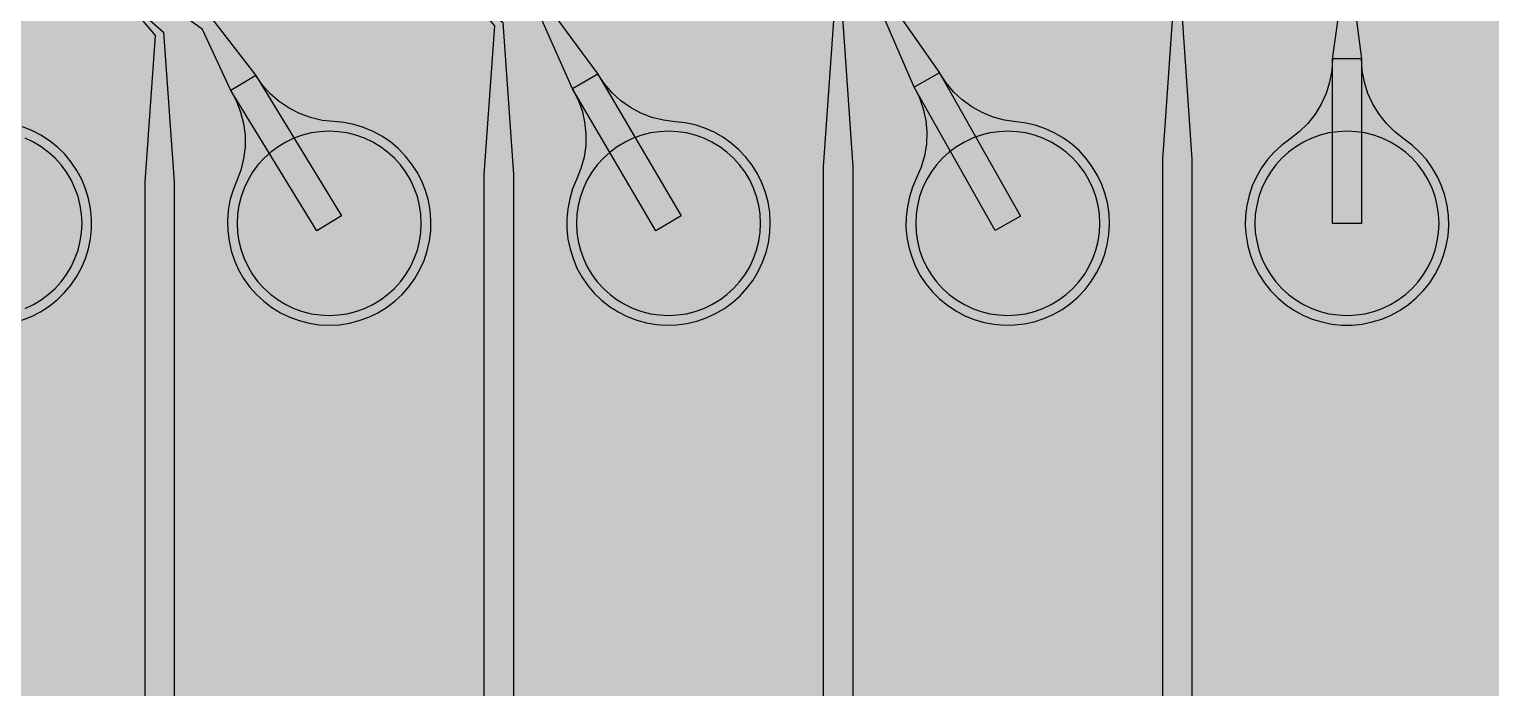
# Model space of a CAD drawing. Header units: metres. Extents: x -7220 to 10980, y -29667 to 1833.
# Drawn here: x -1167 to 341, y -24631 to -23952 of the extents above; entities that cross this region are included whole.
import ezdxf

# ---------------------------------------------------------------- set-up
doc = ezdxf.new("R2010")
doc.units = ezdxf.units.M
for name, color, linetype in [('Metal1', 4, 'CONTINUOUS'), ('Polyimide', 7, 'CONTINUOUS'), ('Polyimide_Negative', 5, 'CONTINUOUS')]:
    doc.layers.add(name, color=color, linetype=linetype)

msp = doc.modelspace()

# ---------------------------------------------------------------- hatches: boundary and pattern name
at = {"layer": 'Polyimide'}
msp.add_hatch(color=7, dxfattribs=at).paths.add_polyline_path([(4099.4, -13861.6), (4142.6, -14152.8), (4214.2, -14438.4), (4313.4, -14715.5), (4439.2, -14981.7), (4590.6, -15234.2), (4766, -15470.7), (4963.7, -15688.8), (5181.8, -15886.5), (5418.3, -16061.9), (5670.8, -16213.3), (5936.9, -16339.1), (6214.1, -16438.3), (6499.7, -16509.9), (6790.9, -16553.1), (7085, -16567.5), (9980.4, -16567.5), (10058.8, -16571.4), (10136.4, -16582.9), (10212.6, -16601.9), (10286.5, -16628.4), (10357.5, -16662), (10424.8, -16702.3), (10487.9, -16749.1), (10546.1, -16801.8), (10598.8, -16860), (10645.6, -16923), (10685.9, -16990.4), (10719.5, -17061.4), (10745.9, -17135.3), (10765, -17211.4), (10776.5, -17289.1), (10780.4, -17367.5), (10780.4, -21957.3), (10741.6, -22012.9), (10706, -22070.6), (10673.6, -22130.1), (10644.5, -22191.4), (10618.9, -22254.2), (10596.8, -22318.2), (10578.3, -22383.5), (10563.4, -22449.6), (10552.2, -22516.5), (10544.7, -22583.8), (10541, -22651.5), (10541, -22719.3), (10544.7, -22787), (10552.2, -22854.4), (10563.4, -22921.2), (10578.3, -22987.4), (10596.8, -23052.6), (10618.9, -23116.7), (10644.5, -23179.5), (10673.6, -23240.7), (10706, -23300.3), (10741.6, -23357.9), (10780.4, -23413.5), (10780.4, -28667.5), (10776.5, -28745.9), (10765, -28823.6), (10745.9, -28899.7), (10719.5, -28973.6), (10685.9, -29044.6), (10645.6, -29112), (10598.8, -29175), (10546.1, -29233.2), (10487.9, -29285.9), (10424.8, -29332.7), (10357.5, -29373), (10286.5, -29406.6), (10212.6, -29433.1), (10136.4, -29452.1), (10058.8, -29463.6), (9980.4, -29467.5), (-6219.6, -29467.5), (-6298, -29463.6), (-6375.7, -29452.1), (-6451.9, -29433.1), (-6525.8, -29406.6), (-6596.7, -29373), (-6664.1, -29332.7), (-6727.1, -29285.9), (-6785.3, -29233.2), (-6838, -29175), (-6884.8, -29112), (-6925.2, -29044.6), (-6958.7, -28973.6), (-6985.2, -28899.7), (-7004.3, -28823.6), (-7015.8, -28745.9), (-7019.6, -28667.5), (-7019.6, -23426.3), (-6979.4, -23370.1), (-6942.3, -23311.6), (-6908.7, -23251.2), (-6878.5, -23189), (-6851.8, -23125.1), (-6828.8, -23059.9), (-6809.5, -22993.4), (-6794, -22926), (-6782.4, -22857.8), (-6774.6, -22789.1), (-6770.7, -22720), (-6770.7, -22650.8), (-6774.6, -22581.8), (-6782.4, -22513), (-6794, -22444.8), (-6809.5, -22377.4), (-6828.8, -22311), (-6851.8, -22245.7), (-6878.5, -22181.9), (-6908.7, -22119.7), (-6942.3, -22059.2), (-6979.4, -22000.8), (-7019.6, -21944.5), (-7019.6, -17367.5), (-7015.8, -17289.1), (-7004.3, -17211.4), (-6985.2, -17135.3), (-6958.7, -17061.4), (-6925.2, -16990.4), (-6884.8, -16923), (-6838, -16860), (-6785.3, -16801.8), (-6727.1, -16749.1), (-6664.1, -16702.3), (-6596.7, -16662), (-6525.8, -16628.4), (-6451.9, -16601.9), (-6375.7, -16582.9), (-6298, -16571.4), (-6219.6, -16567.5), (-3314, -16567.5), (-3019.9, -16553.1), (-2728.7, -16509.9), (-2443.1, -16438.3), (-2165.9, -16339.1), (-1899.8, -16213.3), (-1647.3, -16061.9), (-1410.8, -15886.5), (-1192.7, -15688.8), (-995, -15470.7), (-819.6, -15234.2), (-668.2, -14981.7), (-542.4, -14715.5), (-443.2, -14438.4), (-371.6, -14152.8), (-328.4, -13861.6), (-314, -13567.5), (-314, -13373.5), (-317.5, -13328.1), (-327.7, -13283.8), (-344.6, -13241.5), (-367.6, -13202.3), (-396.4, -13167), (-430.1, -13136.5), (-468, -13111.4), (-509.3, -13092.3), (-509.3, -13092.3), (-578.2, -13061.3), (-642.2, -13021.2), (-700.3, -12973), (-751.3, -12917.3), (-794.4, -12855.3), (-828.7, -12788.1), (-853.7, -12716.8), (-868.9, -12642.8), (-874, -12567.5), (-868.9, -12492.2), (-853.7, -12418.2), (-828.7, -12346.9), (-794.4, -12279.7), (-751.3, -12217.7), (-700.3, -12162), (-642.2, -12113.8), (-578.2, -12073.7), (-509.3, -12042.7), (-509.3, -12042.7), (-468, -12023.6), (-430.1, -11998.5), (-396.4, -11968), (-367.6, -11932.7), (-344.6, -11893.5), (-327.7, -11851.2), (-317.5, -11806.9), (-314, -11761.5), (-314, -11074.3), (-317.5, -11028.9), (-327.7, -10984.6), (-344.6, -10942.4), (-367.6, -10903.1), (-396.4, -10867.8), (-430.1, -10837.3), (-468, -10812.2), (-509.3, -10793.2), (-509.3, -10793.2), (-578.2, -10762.1), (-642.2, -10722.1), (-700.3, -10673.8), (-751.3, -10618.1), (-794.4, -10556.1), (-828.7, -10488.9), (-853.7, -10417.6), (-868.9, -10343.7), (-874, -10268.3), (-868.9, -10193), (-853.7, -10119), (-828.7, -10047.8), (-794.4, -9980.5), (-751.3, -9918.5), (-700.3, -9862.9), (-642.2, -9814.6), (-578.2, -9774.6), (-509.3, -9743.5), (-509.3, -9743.5), (-468, -9724.5), (-430.1, -9699.4), (-396.4, -9668.8), (-367.6, -9633.5), (-344.6, -9594.3), (-327.7, -9552), (-317.5, -9507.7), (-314, -9462.4), (-314, -8775.1), (-317.5, -8729.8), (-327.7, -8685.5), (-344.6, -8643.2), (-367.6, -8604), (-396.4, -8568.7), (-430.1, -8538.1), (-468, -8513), (-509.3, -8494), (-509.3, -8494), (-578.2, -8462.9), (-642.2, -8422.9), (-700.3, -8374.6), (-751.3, -8319), (-794.4, -8257), (-828.7, -8189.7), (-853.7, -8118.5), (-868.9, -8044.5), (-874, -7969.2), (-868.9, -7893.8), (-853.7, -7819.9), (-828.7, -7748.6), (-794.4, -7681.4), (-751.3, -7619.4), (-700.3, -7563.7), (-642.2, -7515.4), (-578.2, -7475.4), (-509.3, -7444.3), (-509.3, -7444.3), (-468, -7425.3), (-430.1, -7400.2), (-396.4, -7369.7), (-367.6, -7334.4), (-344.6, -7295.1), (-327.7, -7252.9), (-317.5, -7208.6), (-314, -7163.2), (-314, -6476), (-317.5, -6430.6), (-327.7, -6386.3), (-344.6, -6344), (-367.6, -6304.8), (-396.4, -6269.5), (-430.1, -6239), (-468, -6213.9), (-509.3, -6194.8), (-509.3, -6194.8), (-578.2, -6163.8), (-642.2, -6123.7), (-700.3, -6075.5), (-751.3, -6019.8), (-794.4, -5957.8), (-828.7, -5890.6), (-853.7, -5819.3), (-868.9, -5745.3), (-874, -5670), (-868.9, -5594.7), (-853.7, -5520.7), (-828.7, -5449.4), (-794.4, -5382.2), (-751.3, -5320.2), (-700.3, -5264.5), (-642.2, -5216.3), (-578.2, -5176.2), (-509.3, -5145.2), (-509.3, -5145.2), (-468, -5126.1), (-430.1, -5101), (-396.4, -5070.5), (-367.6, -5035.2), (-344.6, -4996), (-327.7, -4953.7), (-317.5, -4909.4), (-314, -4864), (-314, 380), (-314, 1532.5), (-269, 1532.5), (-268.8, 1525.6), (-268.1, 1518.8), (-267, 1512), (-265.4, 1505.3), (-263.4, 1498.7), (-261, 1492.3), (-258.2, 1486.1), (-254.9, 1480), (-251.3, 1474.2), (-247.3, 1468.6), (-242.9, 1463.3), (-238.2, 1458.3), (-233.2, 1453.6), (-227.9, 1449.2), (-222.3, 1445.2), (-216.5, 1441.6), (-210.4, 1438.3), (-204.2, 1435.5), (-197.8, 1433.1), (-191.2, 1431.1), (-184.5, 1429.5), (-177.7, 1428.4), (-170.9, 1427.7), (-164, 1427.5), (-157.1, 1427.7), (-150.3, 1428.4), (-143.5, 1429.5), (-136.8, 1431.1), (-130.2, 1433.1), (-123.8, 1435.5), (-117.6, 1438.3), (-111.5, 1441.6), (-105.7, 1445.2), (-100.1, 1449.2), (-94.8, 1453.6), (-89.8, 1458.3), (-85.1, 1463.3), (-80.7, 1468.6), (-76.7, 1474.2), (-73.1, 1480), (-69.8, 1486.1), (-67, 1492.3), (-64.6, 1498.7), (-62.6, 1505.3), (-61, 1512), (-59.9, 1518.8), (-59.2, 1525.6), (-59, 1532.5), (1786, 1532.5), (3835, 1532.5), (3835.2, 1539), (3835.9, 1545.6), (3836.9, 1552), (3838.4, 1558.4), (3840.3, 1564.6), (3842.6, 1570.8), (3845.3, 1576.7), (3848.4, 1582.5), (3851.9, 1588.1), (3855.7, 1593.4), (3859.8, 1598.4), (3864.3, 1603.2), (3869.1, 1607.7), (3874.1, 1611.8), (3879.4, 1615.6), (3885, 1619.1), (3890.8, 1622.2), (3896.7, 1624.9), (3902.9, 1627.2), (3909.1, 1629.1), (3915.5, 1630.6), (3921.9, 1631.6), (3928.5, 1632.3), (3935, 1632.5), (3941.5, 1632.3), (3948.1, 1631.6), (3954.5, 1630.6), (3960.9, 1629.1), (3967.1, 1627.2), (3973.3, 1624.9), (3979.2, 1622.2), (3985, 1619.1), (3990.6, 1615.6), (3995.9, 1611.8), (4000.9, 1607.7), (4005.7, 1603.2), (4010.2, 1598.4), (4014.3, 1593.4), (4018.1, 1588.1), (4021.6, 1582.5), (4024.7, 1576.7), (4027.4, 1570.8), (4029.7, 1564.6), (4031.6, 1558.4), (4033.1, 1552), (4034.1, 1545.6), (4034.8, 1539), (4035, 1532.5), (4085, 1532.5), (4085, 380), (4085, 330), (4085, -4864), (4088.5, -4909.4), (4098.7, -4953.7), (4115.6, -4996), (4138.6, -5035.2), (4167.4, -5070.5), (4201.1, -5101), (4239, -5126.1), (4280.3, -5145.2), (4280.3, -5145.2), (4349.2, -5176.2), (4413.2, -5216.3), (4471.3, -5264.5), (4522.3, -5320.2), (4565.4, -5382.2), (4599.7, -5449.4), (4624.7, -5520.7), (4639.9, -5594.7), (4645, -5670), (4639.9, -5745.3), (4624.7, -5819.3), (4599.7, -5890.6), (4565.4, -5957.8), (4522.3, -6019.8), (4471.3, -6075.5), (4413.2, -6123.7), (4349.2, -6163.8), (4280.3, -6194.8), (4239, -6213.9), (4201.1, -6239), (4167.4, -6269.5), (4138.6, -6304.8), (4115.6, -6344), (4098.7, -6386.3), (4088.5, -6430.6), (4085, -6476), (4085, -13567.5), (4099.4, -13861.6)])

# ---------------------------------------------------------------- linework, layer by layer
at = {"layer": 'Metal1'}
for points in [[(1398.9, -18191.7), (1398.9, -25217.9), (1368.3, -25248.5), (-5857.5, -25248.5), (-5888.1, -25217.9), (-5888.1, -23921.6), (-5857.5, -23891), (163.3, -23891), (199.6, -23919.2), (207.9, -23982.8), (207.9, -24152.5), (177.9, -24152.5), (177.9, -23982.8), (186.1, -23924.8), (162.5, -23893), (-5856.7, -23893), (-5886.1, -23922.4), (-5886.1, -25217.1), (-5856.7, -25246.5), (1367.5, -25246.5), (1396.9, -25217.1), (1396.9, -18191.7)], [(1393.9, -18191.7), (1393.9, -25212.9), (1363.3, -25243.5), (-5852.5, -25243.5), (-5883.1, -25212.9), (-5883.1, -23926.6), (-5852.5, -23896), (-11.7, -23896), (21.8, -23925.4), (32.9, -24086.2), (32.9, -24892.5), (2.9, -24892.5), (2.9, -24086.2), (13.9, -23928.6), (-12.5, -23898), (-5851.7, -23898), (-5881.1, -23927.4), (-5881.1, -25212.1), (-5851.7, -25241.5), (1362.5, -25241.5), (1391.9, -25212.1), (1391.9, -18191.7)], [(1388.9, -18191.7), (1388.9, -25207.9), (1358.3, -25238.5), (-5847.5, -25238.5), (-5878.1, -25207.9), (-5878.1, -23931.6), (-5847.5, -23901), (-328.1, -23901), (-279, -23923.6), (-227.4, -23997.3), (-144.1, -24145.1), (-170.2, -24159.9), (-253.5, -24012), (-288.2, -23932.6), (-328.6, -23903), (-5846.7, -23903), (-5876.1, -23932.4), (-5876.1, -25207.1), (-5846.7, -25236.5), (1357.5, -25236.5), (1386.9, -25207.1), (1386.9, -18191.7)], [(1383.9, -18191.7), (1383.9, -25202.9), (1353.3, -25233.5), (-5842.5, -25233.5), (-5873.1, -25202.9), (-5873.1, -23936.6), (-5842.5, -23906), (-361.7, -23906), (-328.1, -23935.4), (-317.1, -24094.2), (-317.1, -24892.5), (-347.1, -24892.5), (-347.1, -24094.2), (-336.1, -23938.6), (-362.5, -23908), (-5841.7, -23908), (-5871.1, -23937.4), (-5871.1, -25202.1), (-5841.7, -25231.5), (1352.5, -25231.5), (1381.9, -25202.1), (1381.9, -18191.7)], [(1378.9, -18191.7), (1378.9, -25197.9), (1348.3, -25228.5), (-5837.5, -25228.5), (-5868.1, -25197.9), (-5868.1, -23941.6), (-5837.5, -23911), (-678.1, -23911), (-628.4, -23933), (-580.1, -23998.6), (-494.2, -24144.9), (-520.1, -24160.1), (-606, -24013.8), (-637.9, -23942.7), (-678.6, -23913), (-5836.7, -23913), (-5866.1, -23942.4), (-5866.1, -25197.1), (-5836.7, -25226.5), (1347.5, -25226.5), (1376.9, -25197.1), (1376.9, -18191.7)], [(1373.9, -18191.7), (1373.9, -25192.9), (1343.3, -25223.5), (-5832.5, -25223.5), (-5863.1, -25192.9), (-5863.1, -23946.6), (-5832.5, -23916), (-711.7, -23916), (-678.1, -23945.3), (-667.1, -24102.2), (-667.1, -24892.5), (-697.1, -24892.5), (-697.1, -24102.2), (-686.1, -23948.7), (-712.5, -23918), (-5831.7, -23918), (-5861.1, -23947.4), (-5861.1, -25192.1), (-5831.7, -25221.5), (1342.5, -25221.5), (1371.9, -25192.1), (1371.9, -18191.7)], [(1368.9, -18191.7), (1368.9, -25187.9), (1338.3, -25218.5), (-5827.5, -25218.5), (-5858.1, -25187.9), (-5858.1, -23951.6), (-5827.5, -23921), (-1028.1, -23921), (-977.7, -23942.4), (-933, -24000), (-844.3, -24144.7), (-869.9, -24160.3), (-958.6, -24015.6), (-987.7, -23952.8), (-1028.6, -23923), (-5826.7, -23923), (-5856.1, -23952.4), (-5856.1, -25187.1), (-5826.7, -25216.5), (1337.5, -25216.5), (1366.9, -25187.1), (1366.9, -18191.7)], [(1363.9, -18191.7), (1363.9, -25182.9), (1333.3, -25213.5), (-5822.5, -25213.5), (-5853.1, -25182.9), (-5853.1, -23956.6), (-5822.5, -23926), (-1061.7, -23926), (-1028.1, -23955.3), (-1017.1, -24110.2), (-1017.1, -24892.5), (-1047.1, -24892.5), (-1047.1, -24110.2), (-1036.2, -23958.7), (-1062.5, -23928), (-5821.7, -23928), (-5851.1, -23957.4), (-5851.1, -25182.1), (-5821.7, -25211.5), (1332.5, -25211.5), (1361.9, -25182.1), (1361.9, -18191.7)], [(-1174.1, -24252.2), (-1164.3, -24248.4), (-1155, -24243.6), (-1146.2, -24238), (-1137.9, -24231.5), (-1130.4, -24224.2), (-1123.6, -24216.2), (-1117.7, -24207.6), (-1112.7, -24198.4), (-1108.6, -24188.7), (-1105.5, -24178.7), (-1103.3, -24168.5), (-1102.3, -24158), (-1102.2, -24147.5), (-1103.3, -24137.1), (-1105.3, -24126.8), (-1108.4, -24116.8), (-1112.4, -24107.2), (-1117.4, -24097.9), (-1123.3, -24089.3), (-1130, -24081.2), (-1137.5, -24073.9), (-1145.7, -24067.3), (-1154.5, -24061.6), (-1163.8, -24056.9), (-1173.5, -24053)]]:
    msp.add_lwpolyline(points, dxfattribs=at)
for points in [[(177.9, -23982.8), (177.1, -23995), (174.9, -24006.9), (171.3, -24018.6), (166.2, -24029.6), (159.9, -24040), (152.3, -24049.6), (143.6, -24058.1), (134, -24065.6), (125.6, -24071.9), (117.9, -24079), (110.9, -24086.8), (104.8, -24095.3), (99.5, -24104.4), (95.2, -24113.9), (91.9, -24123.9), (89.5, -24134.1), (88.2, -24144.5), (87.9, -24154.9), (88.7, -24165.4), (90.5, -24175.7), (93.3, -24185.8), (97.1, -24195.6), (101.9, -24204.9), (107.6, -24213.7), (114.1, -24221.9), (121.4, -24229.4), (129.4, -24236.2), (138.1, -24242.1), (147.3, -24247.1), (156.9, -24251.2), (166.9, -24254.2), (177.2, -24256.3), (187.6, -24257.4), (198.1, -24257.4), (208.5, -24256.3), (218.8, -24254.2), (228.8, -24251.2), (238.5, -24247.1), (247.7, -24242.1), (256.3, -24236.2), (264.4, -24229.4), (271.7, -24221.9), (278.2, -24213.7), (283.9, -24204.9), (288.6, -24195.6), (292.5, -24185.8), (295.3, -24175.7), (297.1, -24165.4), (297.8, -24154.9), (297.6, -24144.5), (296.2, -24134.1), (293.9, -24123.9), (290.5, -24113.9), (286.2, -24104.4), (280.9, -24095.3), (274.8, -24086.8), (267.8, -24079), (260.1, -24071.9), (251.8, -24065.6), (242.1, -24058.1), (233.5, -24049.6), (225.9, -24040), (219.5, -24029.6), (214.5, -24018.6), (210.8, -24006.9), (208.6, -23995), (207.9, -23982.8), (177.9, -23982.8)], [(-958.6, -24015.6), (-952.8, -24026.4), (-948.5, -24037.8), (-945.5, -24049.6), (-944, -24061.7), (-944, -24073.8), (-945.5, -24085.9), (-948.4, -24097.8), (-952.8, -24109.2), (-956.6, -24118.9), (-959.5, -24129), (-961.3, -24139.3), (-962.1, -24149.7), (-961.8, -24160.2), (-960.5, -24170.6), (-958.2, -24180.8), (-954.9, -24190.8), (-950.6, -24200.3), (-945.4, -24209.4), (-939.2, -24217.9), (-932.3, -24225.8), (-924.6, -24232.9), (-916.3, -24239.2), (-907.3, -24244.7), (-897.9, -24249.3), (-888.1, -24252.8), (-877.9, -24255.4), (-867.5, -24257), (-857.1, -24257.5), (-846.6, -24257), (-836.2, -24255.4), (-826.1, -24252.8), (-816.2, -24249.2), (-806.8, -24244.7), (-797.9, -24239.2), (-789.5, -24232.8), (-781.9, -24225.7), (-774.9, -24217.8), (-768.8, -24209.3), (-763.6, -24200.2), (-759.3, -24190.7), (-756, -24180.7), (-753.7, -24170.5), (-752.4, -24160.1), (-752.2, -24149.6), (-753, -24139.2), (-754.8, -24128.9), (-757.7, -24118.8), (-761.5, -24109.1), (-766.3, -24099.7), (-772.1, -24091), (-778.6, -24082.8), (-786, -24075.3), (-794, -24068.6), (-802.7, -24062.7), (-811.9, -24057.7), (-821.6, -24053.7), (-831.6, -24050.7), (-841.9, -24048.6), (-852.3, -24047.6), (-864.4, -24046.3), (-876.3, -24043.5), (-887.7, -24039.4), (-898.6, -24033.8), (-908.7, -24027), (-917.9, -24019), (-926, -24009.9), (-933, -24000), (-958.6, -24015.6)], [(-606, -24013.8), (-600.5, -24024.6), (-596.3, -24036.1), (-593.6, -24047.9), (-592.3, -24060.1), (-592.5, -24072.2), (-594.2, -24084.3), (-597.4, -24096.1), (-601.9, -24107.4), (-606, -24117), (-609, -24127.1), (-611, -24137.4), (-612, -24147.8), (-612, -24158.3), (-610.9, -24168.7), (-608.7, -24178.9), (-605.6, -24188.9), (-601.5, -24198.6), (-596.4, -24207.8), (-590.5, -24216.4), (-583.7, -24224.4), (-576.1, -24231.6), (-567.9, -24238.1), (-559.1, -24243.8), (-549.7, -24248.5), (-539.9, -24252.2), (-529.8, -24255), (-519.5, -24256.8), (-509, -24257.5), (-498.6, -24257.2), (-488.2, -24255.8), (-478, -24253.4), (-468.1, -24250), (-458.5, -24245.6), (-449.5, -24240.3), (-441, -24234.1), (-433.2, -24227.1), (-426.2, -24219.4), (-419.9, -24211), (-414.5, -24202), (-410, -24192.5), (-406.5, -24182.6), (-404, -24172.5), (-402.6, -24162.1), (-402.1, -24151.6), (-402.7, -24141.1), (-404.4, -24130.8), (-407.1, -24120.7), (-410.7, -24110.9), (-415.4, -24101.5), (-420.9, -24092.6), (-427.3, -24084.3), (-434.5, -24076.6), (-442.4, -24069.8), (-451, -24063.8), (-460.1, -24058.6), (-469.7, -24054.4), (-479.7, -24051.1), (-489.9, -24048.9), (-500.3, -24047.7), (-512.4, -24046.2), (-524.2, -24043.2), (-535.6, -24038.8), (-546.3, -24033.1), (-556.3, -24026.1), (-565.3, -24017.9), (-573.3, -24008.7), (-580.1, -23998.6), (-606, -24013.8)], [(-253.5, -24012), (-248.2, -24023), (-244.3, -24034.5), (-241.7, -24046.4), (-240.7, -24058.6), (-241.1, -24070.7), (-243, -24082.8), (-246.4, -24094.5), (-251.1, -24105.7), (-255.3, -24115.3), (-258.5, -24125.3), (-260.7, -24135.5), (-261.9, -24145.9), (-262.1, -24156.4), (-261.1, -24166.9), (-259.2, -24177.2), (-256.2, -24187.2), (-252.3, -24196.9), (-247.4, -24206.2), (-241.6, -24214.9), (-234.9, -24223), (-227.5, -24230.4), (-219.4, -24237), (-210.7, -24242.8), (-201.4, -24247.7), (-191.7, -24251.7), (-181.6, -24254.6), (-171.3, -24256.5), (-160.9, -24257.4), (-150.4, -24257.3), (-140, -24256.1), (-129.8, -24253.9), (-119.8, -24250.6), (-110.2, -24246.4), (-101.1, -24241.3), (-92.5, -24235.2), (-84.6, -24228.4), (-77.4, -24220.8), (-71, -24212.5), (-65.4, -24203.6), (-60.8, -24194.2), (-57.1, -24184.4), (-54.4, -24174.3), (-52.7, -24163.9), (-52.1, -24153.5), (-52.6, -24143), (-54, -24132.6), (-56.5, -24122.4), (-60, -24112.6), (-64.5, -24103.1), (-69.9, -24094.1), (-76.1, -24085.7), (-83.2, -24077.9), (-91, -24070.9), (-99.5, -24064.8), (-108.5, -24059.4), (-118, -24055.1), (-127.9, -24051.6), (-138.1, -24049.2), (-148.5, -24047.9), (-160.6, -24046.1), (-172.3, -24042.9), (-183.6, -24038.3), (-194.2, -24032.4), (-204.1, -24025.2), (-213, -24016.9), (-220.8, -24007.5), (-227.4, -23997.3), (-253.5, -24012)]]:
    msp.add_lwpolyline(points, close=True, dxfattribs=at)
at = {"layer": 'Polyimide_Negative'}
for points in [[(-762.1, -24152.5), (-762.6, -24143.2), (-764, -24134), (-766.2, -24124.9), (-769.4, -24116.1), (-773.3, -24107.7), (-778.1, -24099.7), (-783.7, -24092.2), (-789.9, -24085.3), (-796.9, -24079.1), (-804.3, -24073.5), (-812.3, -24068.7), (-820.8, -24064.7), (-829.5, -24061.6), (-838.6, -24059.3), (-847.8, -24058), (-857.1, -24057.5), (-866.4, -24058), (-875.7, -24059.3), (-884.7, -24061.6), (-893.5, -24064.7), (-901.9, -24068.7), (-909.9, -24073.5), (-917.4, -24079.1), (-924.3, -24085.3), (-930.6, -24092.2), (-936.1, -24099.7), (-940.9, -24107.7), (-944.9, -24116.1), (-948, -24124.9), (-950.3, -24134), (-951.7, -24143.2), (-952.1, -24152.5), (-951.7, -24161.8), (-950.3, -24171), (-948, -24180.1), (-944.9, -24188.9), (-940.9, -24197.3), (-936.1, -24205.3), (-930.6, -24212.8), (-924.3, -24219.7), (-917.4, -24225.9), (-909.9, -24231.5), (-901.9, -24236.3), (-893.5, -24240.3), (-884.7, -24243.4), (-875.7, -24245.7), (-866.4, -24247), (-857.1, -24247.5), (-847.8, -24247), (-838.6, -24245.7), (-829.5, -24243.4), (-820.8, -24240.3), (-812.3, -24236.3), (-804.3, -24231.5), (-796.9, -24225.9), (-789.9, -24219.7), (-783.7, -24212.8), (-778.1, -24205.3), (-773.3, -24197.3), (-769.4, -24188.9), (-766.2, -24180.1), (-764, -24171), (-762.6, -24161.8), (-762.1, -24152.5)], [(-412.1, -24152.5), (-412.6, -24143.2), (-414, -24134), (-416.2, -24124.9), (-419.4, -24116.1), (-423.3, -24107.7), (-428.1, -24099.7), (-433.7, -24092.2), (-439.9, -24085.3), (-446.9, -24079.1), (-454.3, -24073.5), (-462.3, -24068.7), (-470.8, -24064.7), (-479.5, -24061.6), (-488.6, -24059.3), (-497.8, -24058), (-507.1, -24057.5), (-516.4, -24058), (-525.7, -24059.3), (-534.7, -24061.6), (-543.5, -24064.7), (-551.9, -24068.7), (-559.9, -24073.5), (-567.4, -24079.1), (-574.3, -24085.3), (-580.6, -24092.2), (-586.1, -24099.7), (-590.9, -24107.7), (-594.9, -24116.1), (-598, -24124.9), (-600.3, -24134), (-601.7, -24143.2), (-602.1, -24152.5), (-601.7, -24161.8), (-600.3, -24171), (-598, -24180.1), (-594.9, -24188.9), (-590.9, -24197.3), (-586.1, -24205.3), (-580.6, -24212.8), (-574.3, -24219.7), (-567.4, -24225.9), (-559.9, -24231.5), (-551.9, -24236.3), (-543.5, -24240.3), (-534.7, -24243.4), (-525.7, -24245.7), (-516.4, -24247), (-507.1, -24247.5), (-497.8, -24247), (-488.6, -24245.7), (-479.5, -24243.4), (-470.8, -24240.3), (-462.3, -24236.3), (-454.3, -24231.5), (-446.9, -24225.9), (-439.9, -24219.7), (-433.7, -24212.8), (-428.1, -24205.3), (-423.3, -24197.3), (-419.4, -24188.9), (-416.2, -24180.1), (-414, -24171), (-412.6, -24161.8), (-412.1, -24152.5)], [(-62.1, -24152.5), (-62.6, -24143.2), (-64, -24134), (-66.2, -24124.9), (-69.4, -24116.1), (-73.3, -24107.7), (-78.1, -24099.7), (-83.7, -24092.2), (-89.9, -24085.3), (-96.9, -24079.1), (-104.3, -24073.5), (-112.3, -24068.7), (-120.8, -24064.7), (-129.5, -24061.6), (-138.6, -24059.3), (-147.8, -24058), (-157.1, -24057.5), (-166.4, -24058), (-175.7, -24059.3), (-184.7, -24061.6), (-193.5, -24064.7), (-201.9, -24068.7), (-209.9, -24073.5), (-217.4, -24079.1), (-224.3, -24085.3), (-230.6, -24092.2), (-236.1, -24099.7), (-240.9, -24107.7), (-244.9, -24116.1), (-248, -24124.9), (-250.3, -24134), (-251.7, -24143.2), (-252.1, -24152.5), (-251.7, -24161.8), (-250.3, -24171), (-248, -24180.1), (-244.9, -24188.9), (-240.9, -24197.3), (-236.1, -24205.3), (-230.6, -24212.8), (-224.3, -24219.7), (-217.4, -24225.9), (-209.9, -24231.5), (-201.9, -24236.3), (-193.5, -24240.3), (-184.7, -24243.4), (-175.7, -24245.7), (-166.4, -24247), (-157.1, -24247.5), (-147.8, -24247), (-138.6, -24245.7), (-129.5, -24243.4), (-120.8, -24240.3), (-112.3, -24236.3), (-104.3, -24231.5), (-96.9, -24225.9), (-89.9, -24219.7), (-83.7, -24212.8), (-78.1, -24205.3), (-73.3, -24197.3), (-69.4, -24188.9), (-66.2, -24180.1), (-64, -24171), (-62.6, -24161.8), (-62.1, -24152.5)], [(287.9, -24152.5), (287.4, -24143.2), (286, -24134), (283.8, -24124.9), (280.6, -24116.1), (276.7, -24107.7), (271.9, -24099.7), (266.3, -24092.2), (260.1, -24085.3), (253.1, -24079.1), (245.7, -24073.5), (237.7, -24068.7), (229.2, -24064.7), (220.5, -24061.6), (211.4, -24059.3), (202.2, -24058), (192.9, -24057.5), (183.6, -24058), (174.3, -24059.3), (165.3, -24061.6), (156.5, -24064.7), (148.1, -24068.7), (140.1, -24073.5), (132.6, -24079.1), (125.7, -24085.3), (119.4, -24092.2), (113.9, -24099.7), (109.1, -24107.7), (105.1, -24116.1), (102, -24124.9), (99.7, -24134), (98.3, -24143.2), (97.9, -24152.5), (98.3, -24161.8), (99.7, -24171), (102, -24180.1), (105.1, -24188.9), (109.1, -24197.3), (113.9, -24205.3), (119.4, -24212.8), (125.7, -24219.7), (132.6, -24225.9), (140.1, -24231.5), (148.1, -24236.3), (156.5, -24240.3), (165.3, -24243.4), (174.3, -24245.7), (183.6, -24247), (192.9, -24247.5), (202.2, -24247), (211.4, -24245.7), (220.5, -24243.4), (229.2, -24240.3), (237.7, -24236.3), (245.7, -24231.5), (253.1, -24225.9), (260.1, -24219.7), (266.3, -24212.8), (271.9, -24205.3), (276.7, -24197.3), (280.6, -24188.9), (283.8, -24180.1), (286, -24171), (287.4, -24161.8), (287.9, -24152.5)]]:
    msp.add_lwpolyline(points, close=True, dxfattribs=at)
msp.add_lwpolyline([(-1170.8, -24240.3), (-1162.3, -24236.3), (-1154.3, -24231.5), (-1146.9, -24225.9), (-1139.9, -24219.7), (-1133.7, -24212.8), (-1128.1, -24205.3), (-1123.3, -24197.3), (-1119.4, -24188.9), (-1116.2, -24180.1), (-1114, -24171), (-1112.6, -24161.8), (-1112.1, -24152.5), (-1112.1, -24152.5), (-1112.6, -24143.2), (-1114, -24134), (-1116.2, -24124.9), (-1119.4, -24116.1), (-1123.3, -24107.7), (-1128.1, -24099.7), (-1133.7, -24092.2), (-1139.9, -24085.3), (-1146.9, -24079.1), (-1154.3, -24073.5), (-1162.3, -24068.7), (-1170.8, -24064.7)], dxfattribs=at)

doc.saveas('drawing.dxf')
